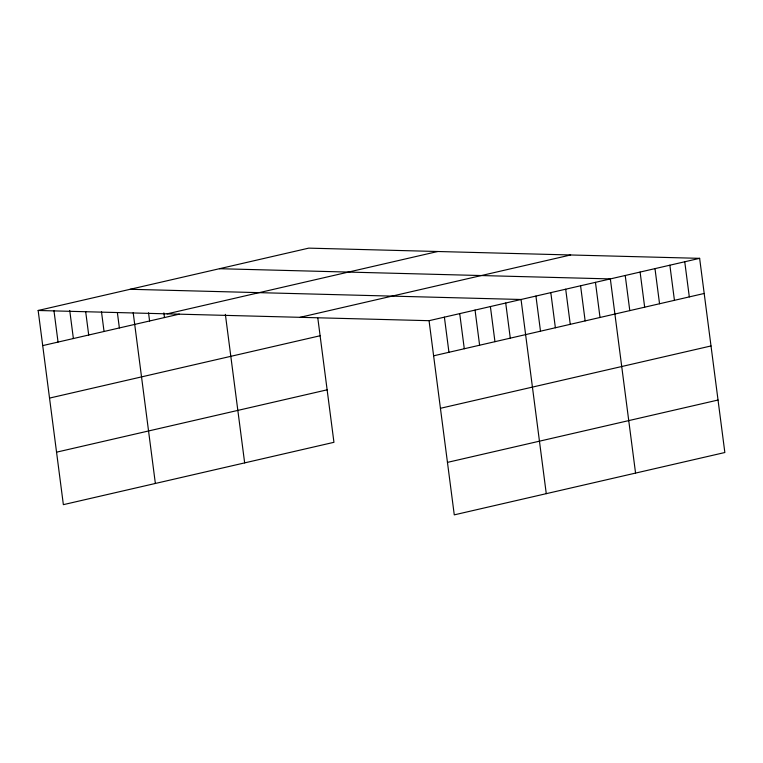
<?xml version="1.0" encoding="UTF-8"?>
<svg xmlns="http://www.w3.org/2000/svg" width="763" height="763" viewBox="0 0 763 763"><rect width="100%" height="100%" fill="white"/><g stroke="black" fill="none" stroke-linecap="round" stroke-linejoin="round"><path stroke-width="1.14" d="M38.15 310.484L308.729 248.137L699.633 258.342L724.85 452.516L454.271 514.863L429.054 320.689L38.15 310.484L63.367 504.658L333.946 442.311L317.837 318.257M167.145 313.851L437.724 251.504M42.709 345.61L179.353 314.127M300.059 317.322L570.629 254.976M49.528 398.095L320.107 335.758M429.054 320.689L699.633 258.342M433.622 355.816L704.192 293.469M56.548 452.173L327.127 389.826M440.432 408.3L711.011 345.954M447.461 462.378L718.031 400.031M219.439 268.71L610.343 278.915L635.56 473.089M130.149 289.282L521.053 299.487L546.27 493.661M684.745 261.766L689.313 296.902M669.866 265.2L674.435 300.326M654.988 268.624L659.547 303.76M640.1 272.057L644.668 307.184M625.221 275.481L629.79 310.617M595.455 282.348L600.023 317.475M580.576 285.772L585.145 320.899M565.698 289.206L570.257 324.332M550.81 292.63L555.378 327.766M535.931 296.063L540.5 331.19M505.716 303.025L510.285 338.152M490.39 306.554L494.949 341.681M475.053 310.083L479.612 345.219M459.717 313.622L464.286 348.748M444.39 317.15L448.949 352.287M225.362 314.337L244.656 462.893M163.864 312.878L164.474 317.561M148.527 312.792L149.586 320.985M133.191 312.706L155.366 483.465M117.397 312.725L119.371 327.947M101.46 311.571L104.045 331.485M85.666 311.6L88.708 335.014M69.729 310.446L73.382 338.553M53.935 310.465L58.045 342.082"/></g></svg>
